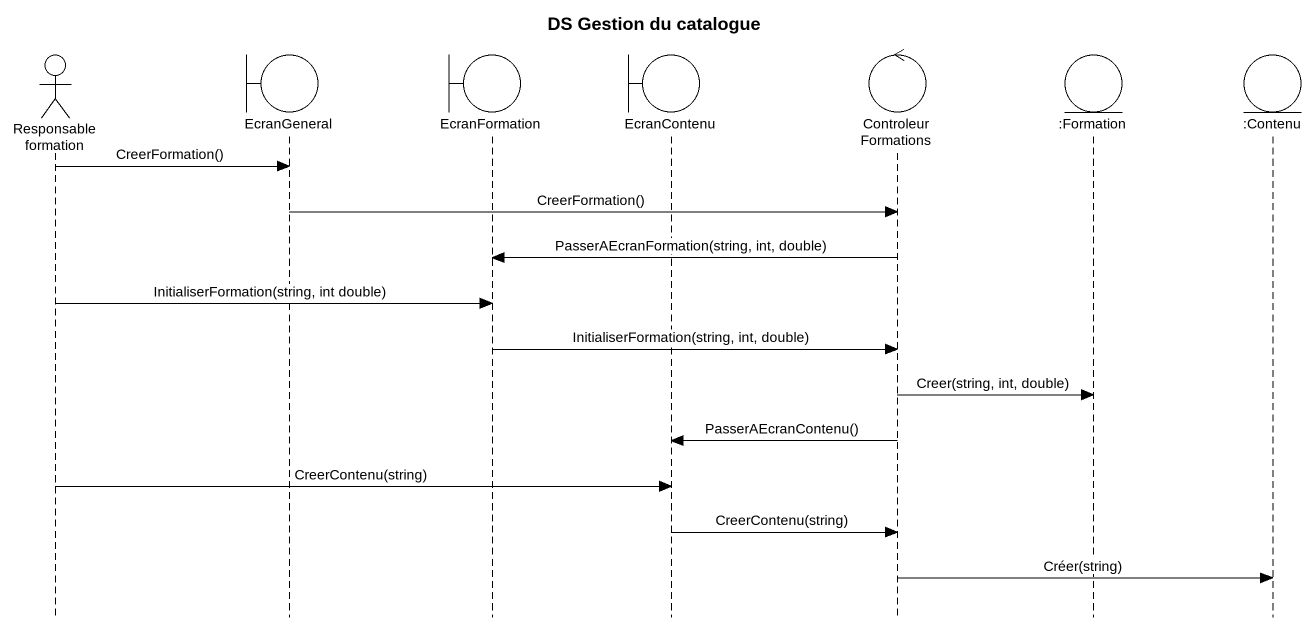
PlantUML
@startuml
title DS Gestion du catalogue
hide footbox
actor "Responsable formation" as Responsable_formation
boundary EcranGeneral
boundary EcranFormation
boundary EcranContenu
control ControleurFormations
entity ":Formation" as Formation
entity ":Contenu" as Contenu

Responsable_formation -> EcranGeneral : CreerFormation()
EcranGeneral -> ControleurFormations : CreerFormation()
ControleurFormations -> EcranFormation : PasserAEcranFormation(string, int, double)
Responsable_formation -> EcranFormation : InitialiserFormation(string, int double)
EcranFormation -> ControleurFormations : InitialiserFormation(string, int, double)
ControleurFormations -> Formation : Creer(string, int, double)
ControleurFormations -> EcranContenu : PasserAEcranContenu()
Responsable_formation -> EcranContenu : CreerContenu(string)
EcranContenu -> ControleurFormations : CreerContenu(string)
ControleurFormations -> Contenu : Créer(string)
@enduml
